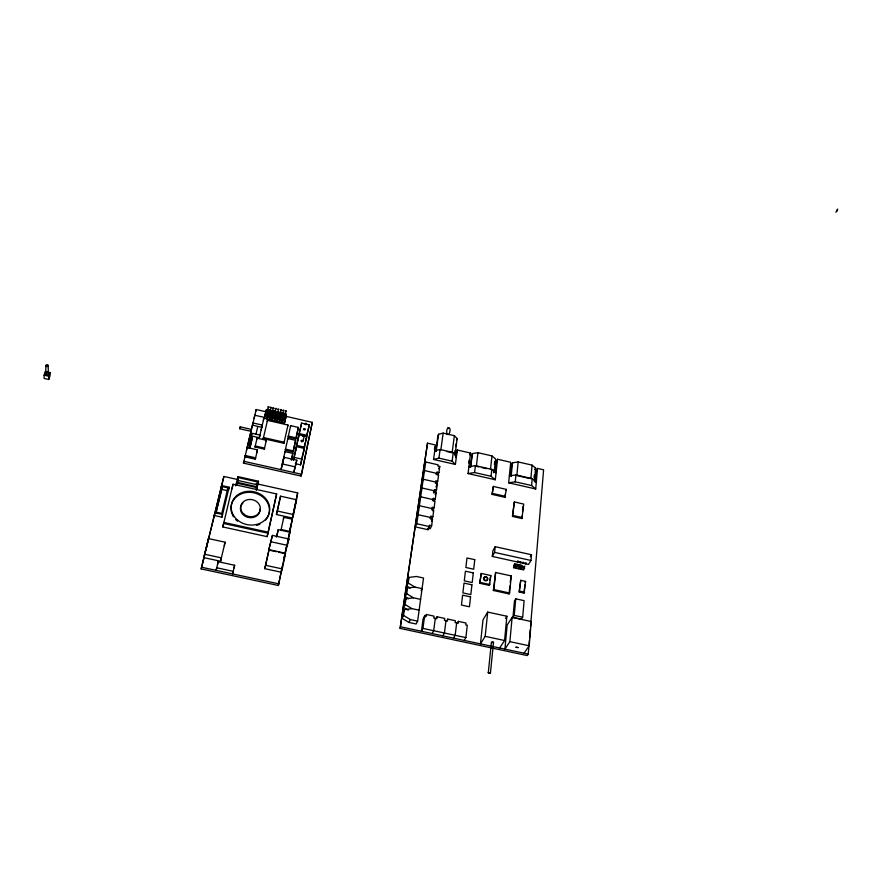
<?xml version="1.0" encoding="UTF-8"?>
<svg xmlns="http://www.w3.org/2000/svg" width="882" height="882" viewBox="0 0 882 882"><rect width="100%" height="100%" fill="white"/><g stroke="black" fill="none" stroke-linecap="round" stroke-linejoin="round"><path stroke-width="1.32" d="M50.031 372.557L50.031 375.809L48.731 379.481L44.122 378.433L44.1 375.17L45.412 371.498L50.031 372.557L48.731 376.228L48.731 379.481M836.886 210.489C838.341 206.311 837.624 212.198 835.739 212.121M304.378 435.962L303.562 434.914L302.493 435.311L302.978 436.469L304.378 435.962L302.802 441.43L301.732 441.827L300.927 440.78L302.074 440.184M302.879 441.232L302.713 440.581M251.337 438.762L250.334 439.049L250.091 438.189M251.26 438.85L251.006 438.001L250.014 438.277M284.379 415.609L284.434 415.058M285.559 415.455L285.073 416.183L284.269 415.455M279.307 414.452L280.377 414.044M271.678 412.423L272.196 413.261L272.935 412.71M272.968 412.853L272.836 412.28M269.142 412.126C270.223 410.152 270.884 414.011 269.164 412.137M524.029 653.198L529.2 645.789L531.229 621.512L512.122 617.378L507.183 625.018L504.912 649.108L509.884 641.644L512.122 617.378M530.512 626.804L543.599 469.819L537.502 468.419L535.716 488.981L508.649 482.807L510.722 462.278L497.514 459.246L495.309 479.775L468.055 473.557L470.558 453.061L457.262 450.007L455.399 464.439L433.536 459.434L435.565 445.024L427.505 443.172L400.119 628.403L527.204 655.558L528.241 654.102L529.376 640.453M529.597 637.719L530.28 629.528M531.008 560.467L531.504 554.756L495.199 546.686L492.895 550.743L492.299 556.432L528.527 564.447L531.008 560.467L494.604 552.397L492.299 556.432M534.051 477.757L534.294 475.034M524.095 593.068L525.606 581.381L520.733 580.312L519.2 591.998L524.095 593.068L524.801 584.975M534.393 481.77L535.595 468.122L532.078 465.134L518.153 461.936L512.508 462.83L511.725 464.296L510.634 475.189M522.673 617.224L524.129 600.653L515.75 598.823L514.482 600.818L512.96 617.356L521.383 619.186L522.673 617.224L514.239 615.393L512.96 617.356M535.473 482.443L536.543 470.128L537.502 468.419M530.854 478.794L532.078 465.134M535.716 488.981L531.603 485.53L532.221 478.628L515.937 474.902L509.344 475.916M521.152 569.364L522.276 565.461L514.658 563.785L513.545 567.677L523.688 569.926L524.812 566.024M514.239 615.393L515.75 598.823M519.73 564.899L518.616 568.802M519.2 591.998L520.733 580.312M517.194 564.337L516.08 568.24M521.935 518.55L523.721 504.085L514.338 501.957L512.486 516.422L521.935 518.55L522.188 515.849M522.552 511.792L523.059 506.389M509.62 593.024L511.251 575.924L495.629 572.484L493.347 590.477L509.068 593.917L509.62 593.024L493.876 589.584L493.347 590.477M513.545 567.677L514.658 563.785M499.664 647.983L504.581 640.508L506.885 616.242L487.713 612.086L483.016 619.803L480.458 643.882L485.177 636.341L487.713 612.086M509.068 593.917L509.818 586.034M510.193 582.087L511.251 575.924M508.649 482.807L515.264 481.815L515.937 474.902M512.486 516.422L514.338 501.957M518.153 461.936L516.83 475.585L529.586 478.507M511.141 476.456L512.508 462.83M505.011 497.327L506.246 489.367L493.358 486.434L492.09 494.405L505.011 497.327L505.364 493.832M488.308 672.723L491.406 642.085L492.509 641.732L493.512 642.317L490.447 672.966L488.308 672.723L490.447 672.966M493.876 589.584L495.629 572.484M489.367 585.383L490.811 575.549L481.241 573.443L479.764 583.289L489.367 585.383L489.642 582.815M489.907 580.257L490.811 575.549M494.604 552.397L495.199 546.686M492.09 494.405L493.358 486.434M495.452 471.903L496.632 460.966L497.514 459.246M495.309 479.775L491.053 476.291L491.814 469.389L475.42 465.641L468.893 466.677M479.764 583.289L481.241 573.443M493.512 472.675L493.81 469.952M494.394 464.505L494.692 461.782M494.118 472.565L495.596 458.949L491.969 455.917L477.956 452.698L472.355 453.613L470.161 467.339M490.458 469.566L491.969 455.917M464.208 640.409L465.883 637.609L467.284 625.228L465.762 624.908L465.983 623.012L458.386 621.38L457.295 623.276M477.956 452.698L476.346 466.335L478.904 466.92M458.386 621.38L458.166 623.265L455.123 622.615L455.344 620.719L447.736 619.087L446.667 620.994M456.644 622.946L455.167 635.316L453.535 638.127M468.055 473.557L474.604 472.543L475.42 465.641M470.712 467.228L472.355 453.613M447.736 619.087L447.505 620.972L444.451 620.322L444.693 618.425L437.064 616.783L436.028 618.701M468.717 462.984L469.059 460.261M445.972 620.641L444.44 633.011L442.852 635.834M437.064 616.783L436.822 618.679L433.768 618.017L434.01 616.132L426.381 614.489L424.87 617.367M454.616 454.45L455.123 450.526M455.63 446.601L455.972 443.977M454.958 455.575L457.174 438.541L454.384 435.686L443.161 433.106L438.575 434.264L437.913 435.774L435.719 451.474M455.785 456.997L457.262 450.007M435.3 618.348L433.701 630.718L432.147 633.552M454.384 435.686L452.135 452.742L447.108 451.584M455.399 464.439L452.113 461.154L453.249 452.51L440.107 449.5L434.749 450.812M426.381 614.489L426.127 616.375L424.595 616.044L423.084 618.921L421.431 631.258L422.93 628.414L424.595 616.044M446.942 434.517C445.145 425.135 452.995 425.587 448.839 434.672M425.719 461.981L416.789 523.765L415.378 526.885L428.046 529.696L428.222 528.406L430.173 528.836L431.64 525.727L432.522 519.255L430.581 518.814L430.934 516.235L432.886 516.676L433.757 510.248L431.816 509.818L432.169 507.26L434.109 507.69L434.98 501.329L433.051 500.899L433.404 498.363L435.322 498.804L436.193 492.498L434.275 492.057L434.617 489.554L436.535 489.984L437.395 483.733L435.476 483.303L435.818 480.811L437.726 481.241L438.575 475.045L436.678 474.615L437.02 472.157L438.916 472.587L439.754 466.446L437.869 466.016L438.034 464.792L425.719 461.981L424.308 465.233M428.046 529.696L429.688 525.297L431.64 525.727M433.536 459.445L438.916 458.144L440.107 449.5M440.813 450.14L443.161 433.106M419.115 610.179L411.938 608.635L404.386 609.638L403.548 615.449L402.115 618.337L408.939 622.449L416.128 623.993L417.616 621.126L423.536 578.019L416.469 576.475L409.039 577.412L407.616 580.4M432.643 510.843L432.996 508.308M435.245 491.924L435.587 489.422M436.193 451.275L438.575 434.264M434.429 449.401L434.793 446.788M400.119 628.403L427.505 443.172M408.223 610.179L403.691 607.455L405.125 604.534L405.952 598.79L413.471 597.809L420.604 599.352M408.631 598.713L405.257 596.684L406.679 593.729L407.506 588.04L414.981 587.092L422.081 588.636L421.089 590.598M410.163 588.029L406.8 586.023L408.223 583.046L409.039 577.412M239.783 428.685L240.202 426.866L251.447 429.402L251.006 431.298L239.75 428.784L239.981 427.77M240.202 426.855L239.981 427.869M276.298 551.702L268.734 550.048L272.428 535.385L288.921 539.001L286.43 547.27L278.348 585.505L201.173 568.912L223.896 476.467L237.313 479.455L237.986 476.644L258.492 481.23L256.574 489.532M202.871 562.694L203.544 559.32M204.558 554.227L203.874 557.633L220.599 561.25L225.075 542.198L208.417 538.571L204.558 554.227L221.349 557.854L220.599 561.25M206.708 547.138L207.391 543.731M207.733 542.022L208.417 538.571M220.974 488.341L221.536 485.53L229.133 487.217L228.537 490.028M223.896 476.467L201.173 568.912M221.768 489.433L222.341 486.621L227.909 487.856L227.313 490.668L221.768 489.433L215.836 513.5M278.348 585.505L282.229 566.806M283.607 560.125L286.374 546.774M289.704 530.744L291.082 524.062M291.633 521.394L297.686 492.928L256.1 483.645M312.305 422.368L301.556 474.273L243.862 461.319L243.465 463.127L301.038 476.048L312.305 422.368L285.592 416.249M287.973 539.806L289.362 533.136M289.616 531.912L297.686 492.928M282.273 568.912L285.514 553.257L269.032 549.662L264.721 568.658L281.259 572.231L282.273 568.912L265.658 565.318L264.721 568.658M283.331 519.057L283.828 517.337L292.394 519.222L289.869 531.427L281.248 529.531M293.519 514.603L296.584 499.763L280.553 496.191L276.397 514.515L292.482 518.065L293.519 514.603L277.356 511.031L276.397 514.515M276.342 537.017L278.238 529.663L289.98 532.243L287.256 543.808M278.811 552.242L285.118 553.62L288.921 539.001M295.349 463.678L300.564 464.858L302.791 454.142M303.882 448.949L305.26 442.334M306.065 438.497L305.514 441.11L309.35 424.892L301.622 423.117L297.785 439.357M306.605 435.884L309.35 424.892M300.564 464.858L304.433 448.453L296.606 446.678L293.684 459.687M303.121 453.006L306.903 436.601L299.13 434.826L293.309 460.415M221.944 517.194L222.529 514.438L214.822 512.74L214.271 515.507L221.944 517.194L229.133 487.217M295.283 451.154L301.622 423.117M281.005 530.027L283.828 517.337M296.804 460.183L293.783 472.532L296.804 460.183L284.037 457.295L282.394 463.381M291.391 459.787L292.824 453.381L285.018 451.617L284.743 452.653M287.863 438.552L285.272 450.184L293.067 451.948L295.624 440.316L287.863 438.552L287.587 439.6M290.674 425.664L288.116 437.152L295.856 438.916L298.381 427.417L290.674 425.664L290.398 426.712M291.391 460.095L292.824 453.381M293.067 451.948L295.624 440.316M295.856 438.916L298.381 427.417M276.761 536.609L278.238 529.663M222.826 526.951L223.796 522.431L268.315 532.199L267.103 536.642L222.826 526.951L233.002 484.251L276.639 493.964L268.04 533.202L223.576 523.456M231.999 488.893L233.002 484.251M265.658 565.318L269.032 549.662M277.356 511.031L280.553 496.191M268.734 550.048L272.428 535.385M255.438 458.585L245.086 456.137M285.018 451.617L281.049 469.665L284.037 457.295M267.103 536.642L276.639 493.964M217.589 564.337L218.163 561.713L234.645 565.274L232.627 573.928L233.245 571.338L216.718 567.765L216.145 570.378L218.163 561.713M267.466 420.361L263.244 438.597L283.916 443.293L287.973 425.047L267.466 420.361L267.213 421.42M236.696 485.188L238.438 477.647L257.643 481.936L256.144 488.275M237.258 482.829L238.438 477.647M224.315 545.627L225.075 542.198M246.475 450.349L247.555 445.73L250.279 446.347L249.904 448.012L247.18 447.406M247.699 445.245L248.074 443.558L250.797 444.175L250.411 445.851M248.724 440.934L249.617 437.097L252.318 437.715L251.943 439.39M283.905 414.066L281.986 422.379M266.243 410.02L264.302 418.333L284.511 422.952L286.418 414.639L266.243 410.02L265.846 411.729M284.511 422.952L286.418 414.639M251.855 427.814L252.958 422.941L262.296 425.069L261.16 429.931M254.082 418.421L254.799 415.224L264.093 417.351L259.341 437.715L249.992 435.598L250.587 432.952L259.958 435.091L259.341 437.715M255.791 411.387L256.21 409.524L265.559 411.662M281.38 413.493L279.473 421.805M251.436 441.54L251.811 439.864L249.099 439.247M278.866 412.908L276.948 421.221M256.342 490.458L258.492 481.23M276.342 412.335L274.423 420.648M271.292 411.177L269.363 419.49M264.324 449.125L266.375 440.272L257.081 438.167L255.019 447.02L264.324 449.125L264.578 448.078L255.262 445.972L255.019 447.02M273.817 411.751L271.888 420.075M256.838 439.214L257.081 438.167M268.767 410.593L266.838 418.917M255.306 459.158L255.626 457.835L245.218 455.487L244.931 456.821L255.306 459.158L257.478 449.853L247.125 447.516M256.012 434.032L257.654 427.053M263.354 420.538L264.093 417.351M264.302 418.333L264.71 416.635L284.952 421.265M264.82 416.128L265.217 414.43L285.437 419.049L285.007 420.747M265.339 413.923L265.736 412.214L283.409 416.271M256.816 452.687L257.478 449.853M249.904 448.012L252.318 437.715M243.465 463.127L256.21 409.524M263.244 438.597L263.498 437.549L284.191 442.246L283.916 443.293M237.986 476.644L235.825 485.894L236.442 483.082L257.026 487.669M234.017 567.887L234.645 565.274M227.909 487.856L221.79 513.401L216.068 512.078L222.341 486.621M266.121 441.32L266.375 440.272M257.643 481.936L256.96 484.736L237.82 480.47M285.492 418.542L285.933 416.844M287.697 426.094L287.973 425.047M288.116 437.152L288.392 436.116L296.143 437.88M285.272 450.184L285.559 449.147L293.353 450.911M301.038 476.048L301.556 474.273M295.547 503.258L296.584 499.763M291.887 520.953L292.394 519.222M288.932 535.716L289.98 532.243M284.5 556.619L285.514 553.257M284.39 415.466L285.636 415.455M277.984 413.867L276.871 414.154L277.532 413.316M277.995 414.154L277.632 413.228M279.318 414.308L279.903 413.878M271.733 412.28L272.02 413.063L272.88 412.842M267.819 411.817L267.202 410.968L266.706 411.828M493.512 642.317L492.685 642.68M249.441 440.581L250.422 440.25L250.653 441.143M423.062 473.81L424.474 470.569L436.844 473.38M421.817 482.454L423.217 479.246L435.653 482.057M420.549 491.186L421.96 487.989L434.44 490.8L433.47 492.928M419.27 499.984L420.681 496.809L433.227 499.631M417.98 508.87L419.402 505.717L431.993 508.539M436.05 474.307L437.02 472.157M416.69 517.833L418.101 514.702L430.758 517.525M438.784 468.596L439.754 466.446M437.946 474.737L438.916 472.587M436.755 483.38L437.726 481.241M456.479 440.052L457.174 438.541M435.928 486.93L437.395 483.733M435.069 493.17L436.535 489.984M432.434 500.48L433.404 498.363M435.212 494.615L436.193 492.498M434.352 500.91L435.322 498.804M455.707 457.526L456.512 455.796L453.249 452.51M433.128 509.796L434.109 507.69M429.964 518.318L430.934 516.235M431.408 519.796L432.886 516.676M428.222 528.406L429.688 525.297M431.552 521.328L432.522 519.255M469.72 454.792L470.558 453.061M406.073 591.006L407.506 588.04M404.529 601.722L405.952 598.79M402.953 612.549L404.386 609.638M408.939 622.449L410.395 619.572L417.616 621.126M505.728 490.337L506.246 489.367M534.768 469.577L535.595 468.122M530.258 556.751L531.504 554.756M525.033 582.285L525.606 581.381M505.485 618.425L506.885 616.242M279.958 416.789L278.955 416.91L279.164 415.951M280.454 414.584L279.23 414.297M249.165 442.389L249.121 443.062M272.152 415.257L271.921 414.22L271.193 414.915M276.496 415.433L276.728 416.48L277.389 415.643M265.868 415.323L266.099 416.37L266.772 415.532M270.267 412.39L269.649 412.533M271.843 412.302L272.979 412.699M269.429 411.497L269.495 412.622M303.816 428.498C301.997 430.449 307.002 430.306 304.797 428.509M250.08 443.282L250.256 442.51L249.297 442.301M250.51 441.232L250.852 440.493M284.555 414.959L285.195 414.959M268.558 415.852C266.904 417.175 270.73 417.087 268.889 415.841M277.202 413.316L277.455 414.441M250.245 438.078L251.293 438.431M518.241 565.219L517.988 566.299L518.98 565.825M274.831 412.71L274.225 413.283L274.743 413.834M274.875 413.713L275.46 413.283L274.952 412.589M281.854 416.513L281.623 417.572L282.438 416.789M523.489 566.354C521.46 566.663 524.625 568.625 523.919 566.63M277.312 413.151L278.05 413.867M282.615 414.474L281.909 414.474L283.133 415.025M250.256 441.187L249.628 440.901M201.515 567.225L278.844 583.873M485.177 636.341L504.581 640.508M509.884 641.644L529.2 645.789M422.93 628.414L465.883 637.609M400.88 626.859L528.241 654.102M480.26 582.44L489.874 584.546M519.763 591.105L524.658 592.175M271.05 541.769L287.609 545.396M514.427 566.222L524.592 568.471M237.313 482.377L256.563 486.666M416.789 523.765L429.512 526.598M294.323 457.427L302.195 459.202M513.026 515.474L522.486 517.613M282.571 464.009L295.393 466.898M252.439 425.168L261.778 427.285M296.87 445.443L304.698 447.218M492.597 493.435L505.529 496.368M481.473 467.504L486.61 468.684M438.916 458.144L452.113 461.154M474.604 472.543L491.053 476.291M515.264 481.815L531.603 485.53M44.1 375.17L48.731 376.228M299.384 433.602L307.168 435.377M448.53 428.674L447.813 428.101M280.002 413.746L280.597 414.441M279.826 415.003L279.263 414.452M274.037 415.841C276.43 415.929 273.111 413.658 273.905 415.753M408.223 583.046L414.981 587.092M406.679 593.729L413.471 597.809M405.125 604.534L411.938 608.635M403.548 615.449L410.395 619.572M491.814 469.389L496.048 472.884M532.221 478.628L536.322 482.079M285.338 415.047L285.669 415.609M267.676 411.001L267.599 412.037L266.64 411.552M282.924 414.595L282.692 415.587L281.755 414.882M45.831 365.6L45.864 373.847M45.412 371.498L45.423 373.67M48.256 365.644A1.213 0.959 0.7 0 1 46.426 366.449A1.213 0.959 0.7 0 1 46.448 364.784A1.213 0.959 0.7 0 1 48.256 365.644L48.267 373.88M48.113 373.395A1.202 0.959 0.5 0 1 47.738 374.652A1.202 0.959 0.5 0 1 46.14 374.464A1.202 0.959 0.5 0 1 46.228 373.174M487.349 578.471A2.051 1.764 32.2 0 1 486.015 580.819A2.051 1.764 32.2 0 1 483.579 578.846A2.051 1.764 32.2 0 1 485.762 577.192M486.269 577.368A2.051 1.764 32.2 0 1 487.085 578.03M231.955 513.666A19.327 16.78 11 0 1 253.332 492.707A19.327 16.78 11 0 1 265.559 520.071M259.936 524.195A19.327 16.78 11 0 1 256.486 525.418M237.479 521.251A19.327 16.78 11 0 1 235.692 519.586M233.498 516.775A19.327 16.78 11 0 1 232.385 514.724M260.058 508.958A9.878 8.577 11 0 1 247.092 517.117A9.878 8.577 11 0 1 242.881 503.049M304.907 423.702C306.429 426.987 307.631 421.398 304.907 423.702M248.492 444.793C249.54 447.009 250.422 443.26 248.492 444.793M250.466 436.248C251.524 438.453 252.395 434.716 250.466 436.248M250.984 434.087C252.031 436.292 252.902 432.555 250.984 434.087M284.886 413.25C285.834 415.466 286.683 411.673 284.886 413.25M284.577 419.865C283.287 421.828 283.067 417.914 284.577 419.865M285.371 411.045C286.33 413.25 287.179 409.469 285.371 411.045M285.062 417.66C283.784 419.612 283.563 415.709 285.062 417.66M281.093 412.236C279.792 414.187 279.583 410.273 281.093 412.236M280.774 419.148C281.7 421.353 282.604 417.572 280.774 419.148M281.59 410.02C280.3 411.971 280.079 408.068 281.59 410.02M282.35 412.666C283.298 414.882 284.158 411.089 282.35 412.666M282.846 410.461C283.772 412.666 284.677 408.884 282.846 410.461M277.775 409.303C278.723 411.508 279.583 407.727 277.775 409.303M278.558 411.651C277.257 413.603 277.047 409.7 278.558 411.651M278.249 418.564C279.197 420.78 280.057 416.988 278.249 418.564M274.743 410.924C275.691 413.14 276.551 409.347 274.743 410.924M274.467 417.55C273.078 419.523 273.023 415.598 274.467 417.55M275.239 408.719C276.187 410.924 277.058 407.142 275.239 408.719M275.471 413.14C274.798 415.345 273.486 411.233 275.482 413.129M275.724 417.991C276.661 420.196 277.521 416.414 275.724 417.991M270.664 416.833C271.601 419.038 272.472 415.257 270.664 416.833M271.447 407.693C270.146 409.645 269.947 405.742 271.447 407.693M272.196 410.339C273.144 412.555 274.015 408.763 272.196 410.339M272.703 408.134C273.663 410.328 274.511 406.58 272.703 408.134M267.389 413.603C266.088 415.565 265.89 411.662 267.389 413.603M268.404 409.325C267.092 411.277 266.893 407.363 268.404 409.325M268.911 407.109C267.61 409.061 267.411 405.158 268.911 407.109M268.635 414.044C269.561 416.249 270.476 412.467 268.635 414.044M269.66 409.755C270.609 411.971 271.48 408.179 269.66 409.755M470.558 596.882L469.445 606.772L461.451 605.041L462.609 595.152L470.558 596.882M471.925 584.832L470.823 594.611L462.874 592.88L464.02 583.112L471.925 584.832M473.281 572.925L472.19 582.583L464.285 580.852L465.42 571.194L473.281 572.925M474.781 559.684L473.7 569.221L465.861 567.49L466.975 557.964L474.781 559.684M248.581 441.397L248.206 443.084L250.918 443.701L251.304 442.014L248.581 441.397M526.333 563.444C524.614 565.197 525.264 561.062 526.333 563.444M523.787 562.881C522.078 564.634 522.695 560.5 523.787 562.881M519.994 561.878C520.512 564.403 522.089 560.654 519.994 561.878M520.292 566.112C520.81 568.625 522.387 564.888 520.292 566.112M516.444 565.417C514.801 567.17 515.331 563.047 516.444 565.417M517.436 561.316C517.955 563.841 519.542 560.092 517.436 561.316M516.003 647.223L518.054 647.575L516.003 647.223M483.998 579.033A2.051 1.764 32.2 0 0 487.404 579.816A2.051 1.764 32.2 0 0 486.026 576.729A2.051 1.764 32.2 0 0 483.998 579.033M237.875 520.358A19.349 16.802 11.1 0 0 269.374 512.21A19.349 16.802 11.1 0 0 244.116 491.935A19.349 16.802 11.1 0 0 237.875 520.358M244.049 514.283A9.889 8.588 11.1 0 0 260.168 510.171A9.889 8.588 11.1 0 0 247.302 499.763A9.889 8.588 11.1 0 0 244.049 514.283"/></g></svg>
